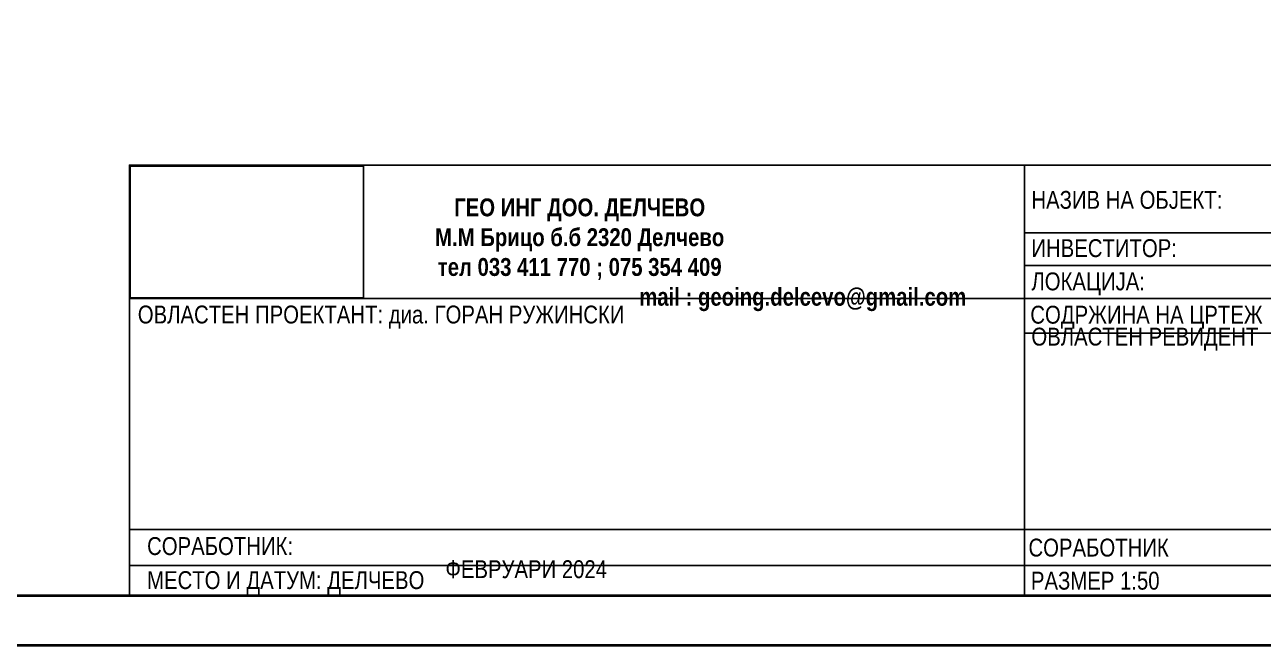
# Model space of a CAD drawing. Header units: millimetres. Extents: x -440 to 2671, y 0 to 297.
# Drawn here: x 224.3 to 349, y 0 to 62.5 of the extents above; entities that cross this region are included whole.
import ezdxf
from ezdxf.xclip import XClip

# ---------------------------------------------------------------- set-up
doc = ezdxf.new("R2010")
doc.units = ezdxf.units.MM
doc.header["$MEASUREMENT"] = 0
doc.header["$XCLIPFRAME"] = 0
doc.set_wipeout_variables(frame=1)
doc.linetypes.add('Wipeout_Contour', pattern=[1000, 0, -1000])
for name, color, linetype, lineweight, true_color in [('1', 7, 'Continuous', 13, 0x2b2b2b), ('46', 7, 'Continuous', 35, 0x4e4e4e), ('65', 7, 'Continuous', 20, 0x4e4e4e)]:
    doc.layers.add(name, color=color, linetype=linetype, lineweight=lineweight, true_color=true_color)
doc.layers.add('41', color=7, linetype='Continuous', lineweight=35)
doc.layers.add('7', color=7, linetype='Continuous', lineweight=25)
doc.styles.add('GENERATED_STYLE_4', font='GOTHIC.TTF')
doc.styles.add('GENERATED_STYLE_5', font='GOTHICB.TTF')
picture_1 = doc.add_image_def('image1.jpg', size_in_pixel=(1216, 687))

# ---------------------------------------------------------------- blocks, each defined once
blk = doc.blocks.new('Drawing_1_1', base_point=(246.7063387993523, 41.62419424682056))
at = {"color": 254, "linetype": 'Wipeout_Contour', "lineweight": 0, "ltscale": 1001.123102964574}
blk.add_wipeout([(234.9708717157385, 34.99404137968018), (258.4418058829661, 34.99404137968018), (258.4418058829661, 48.254347113960925), (234.9708717157385, 48.254347113960925)], dxfattribs=at)
at = {"layer": '1', "color": 250, "lineweight": 13, "true_color": 0x2b2b2b}
image = blk.add_image(picture_1, insert=(234.9708717157385, 34.99404137968019), size_in_units=(23.47093416722762, 13.260305734280736), dxfattribs=at)
image.set_boundary_path([(-0.5, -0.5), (1215.5, 686.5)])

msp = doc.modelspace()

# ---------------------------------------------------------------- linework, layer by layer
at = {"layer": '7', "color": 7, "linetype": 'Continuous', "lineweight": 25}
for p, q in [((414.8666762777079, 48.34426615397852), (324.9760521717716, 48.34426615397852)), ((324.9760521717716, 5.000012121717134), (324.9760521717716, 48.34426615397852)), ((324.9760521717716, 31.42364777009904), (414.8666762777079, 31.42364777009904))]:
    msp.add_line(p, q, dxfattribs=at)
at = {"layer": '7', "color": 7, "linetype": 'Continuous', "lineweight": 25, "flags": 128}
for points in [[(234.8666666666664, 48.34426270907538), (324.976038180179, 48.34426270907538)], [(234.8666666666664, 5.000000000000004), (234.8666666666664, 48.34426270907538), (324.976038180179, 48.34426270907538)], [(324.976038180179, 41.52895736183299), (414.8666666666667, 41.52895736183299)], [(324.976038180179, 38.2289573618329), (414.8666666666667, 38.2289573618329)], [(234.8666666666664, 34.92895736183294), (324.976038180179, 34.92895736183294)], [(324.976038180179, 34.92895736183294), (414.8666666666667, 34.92895736183294)], [(234.8666666666664, 11.64426929773999), (414.8666666666667, 11.64426929773999)], [(234.8666666666664, 8.035454893857318), (402.8050989977799, 8.035454893857318)], [(234.8666666666664, 5.000000000000004), (414.8666666666667, 5.000000000000004)]]:
    msp.add_lwpolyline(points, dxfattribs=at)

# ---------------------------------------------------------------- texts
at = {"layer": '41', "color": 7, "linetype": 'Continuous', "lineweight": 35, "char_height": 1.8, "attachment_point": 4, "style": 'GENERATED_STYLE_4'}
for s, insert in [('\\A1;{\\W0.850000x;\\pql;\\fCentury Gothic|b0|i0|c204|p34;НАЗИВ НА ОБЈЕКТ:}', (325.6666272377522, 44.83706702677669)), ('\\A1;{\\W0.850000x;\\pql;\\fCentury Gothic|b0|i0|c204|p34;ИНВЕСТИТОР:}', (325.6666272377522, 39.9762426049923)), ('\\A1;{\\W0.850000x;\\pql;\\fCentury Gothic|b0|i0|c204|p34;ЛОКАЦИЈА:}', (325.6666272377522, 36.37982141369782)), ('\\A1;{\\W0.850000x;\\pql;\\fCentury Gothic|b0|i0|c204|p34;ОВЛАСТЕН ПРОЕКТАНТ: диа. \\fCentury Gothic|b0|i0|c204|p34;ГОРАН РУЖИНСКИ}', (235.7107884303931, 33.0431747212162)), ('\\A1;{\\W0.850000x;\\pql;\\fCentury Gothic|b0|i0|c204|p34;СОДРЖИНА НА ЦРТЕЖ}', (325.5597845263208, 33.02480225322554)), ('\\A1;{\\W0.850000x;\\pql;\\fCentury Gothic|b0|i0|c204|p34;ОВЛАСТЕН РЕВИДЕНТ\\P\\pqc;\\fCentury Gothic|b0|i0|c204|p34;}', (325.6666272377522, 30.81609979397695)), ('\\A1;{\\W0.850000x;\\pql;\\fCentury Gothic|b0|i0|c204|p34;СОРАБОТНИК:}', (236.6475994551279, 9.972766351529987)), ('\\A1;{\\W0.850000x;\\pql;\\fCentury Gothic|b0|i0|c204|p34;СОРАБОТНИК}', (325.3728366804813, 9.821460314690617)), ('\\A1;{\\W0.850000x;\\pql;\\fCentury Gothic|b0|i0|c204|p34;МЕСТО И ДАТУМ: ДЕЛЧЕВО}', (236.6475994551279, 6.298384978293869)), ('\\A1;{\\W0.850000x;\\pql;\\fCentury Gothic|b0|i0|c204|p34;ФЕВРУАРИ 2024\\P\\pql;\\fCentury Gothic|b0|i0|c204|p34;}', (266.678466715108, 7.645576749050687)), ('\\A1;{\\W0.850000x;\\pql;\\fCentury Gothic|b0|i0|c204|p34;РАЗМЕР 1:50}', (325.6196310334234, 6.487445765739022))]:
    msp.add_mtext(s, dxfattribs=dict(at, insert=insert))
at = {"layer": '46', "color": 7, "linetype": 'Continuous', "lineweight": 35, "insert": (280.194982439713, 39.31409196144084), "char_height": 1.8, "attachment_point": 5, "style": 'GENERATED_STYLE_5'}
msp.add_mtext('\\A1;{\\W0.850000x;\\pqc;\\fCentury Gothic|b1|i0|c204|p34;ГЕО ИНГ ДОО. ДЕЛЧЕВО\\P\\pqc;\\fCentury Gothic|b1|i0|c204|p34;М.М Брицо б.б 2320 Делчево \\P\\pqc;\\fCentury Gothic|b1|i0|c204|p34;тел 033 411 770 ; 075 354 409 \\P\\pqc;\\fCentury Gothic|b1|i0|c204|p34;                                                                               \\fCentury Gothic|b1|i0|c204|p34;mail : geoing.delcevo@gmail.com\\P\\pqc;\\fCentury Gothic|b0|i0|c204|p34;\\H1.388889x;}', dxfattribs=at)

# ---------------------------------------------------------------- next in the draw order: block references
at = {"layer": '65', "color": 251, "linetype": 'Continuous', "lineweight": 20, "true_color": 0x4e4e4e}
ref = msp.add_blockref('Drawing_1_1', (246.7063387993523, 41.62419424682056), dxfattribs=at)
XClip(ref).set_block_clipping_path([(234.9708717157385, 34.99404137968019), (258.4418058829661, 48.25434711396093)])

# ---------------------------------------------------------------- next in the draw order: linework, layer by layer
at = {"layer": '41', "color": 7, "linetype": 'Continuous', "lineweight": 35, "flags": 128}
for points in [[(420.0000000000009, 297), (0, 297), (0, -8.925152283900673e-13), (420.0000000000009, -8.925152283900673e-13)], [(415, 291.9999999999991), (25, 291.9999999999991), (25, 5), (415, 5)]]:
    msp.add_lwpolyline(points, close=True, dxfattribs=at)
at = {"layer": '7', "color": 7, "linetype": 'Continuous', "lineweight": 25, "flags": 128}
msp.add_lwpolyline([(258.4422087661528, 48.34426270907538), (258.4422087661528, 34.99404137968019)], dxfattribs=at)

doc.saveas('drawing.dxf')
